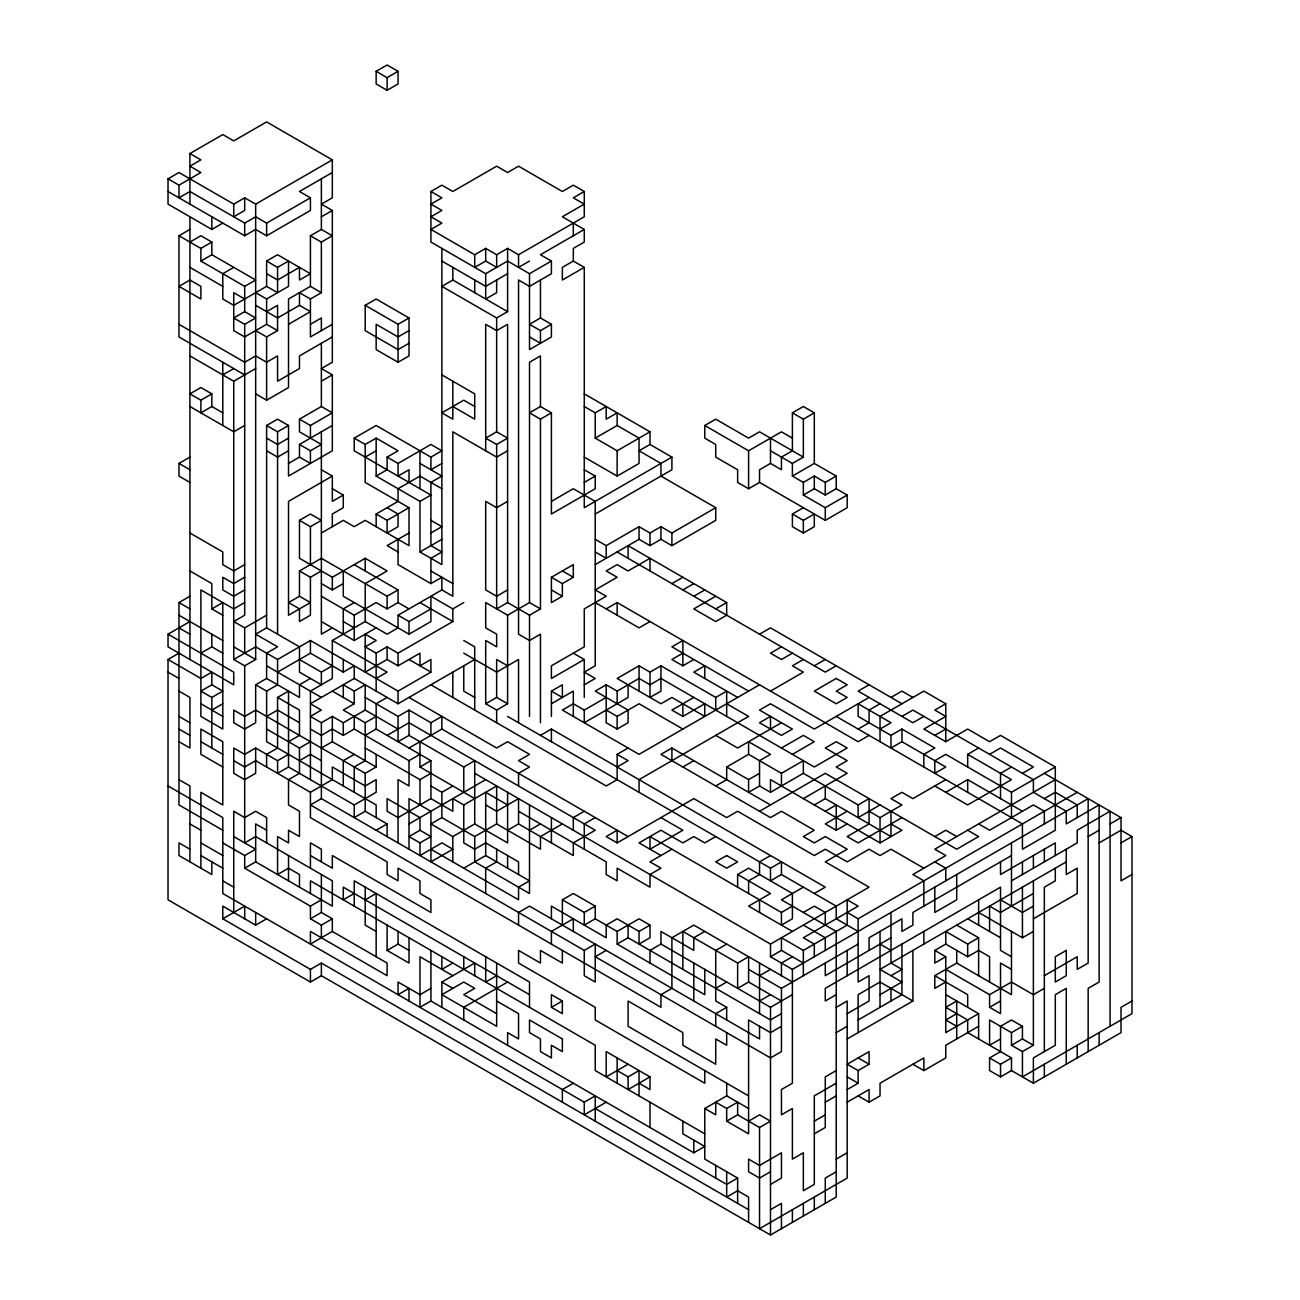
<?xml version="1.0" encoding="UTF-8"?>
<svg xmlns="http://www.w3.org/2000/svg" width="1300" height="1300" viewBox="0 0 1300 1300"><rect width="100%" height="100%" fill="white"/><g stroke="black" fill="none" stroke-linecap="round" stroke-linejoin="round"><path stroke-width="1.5" d="M189.93 204.132L189.93 153.546L222.787 134.566L233.74 140.888L266.614 121.924L332.329 159.868L332.329 197.811L321.376 204.132L332.329 210.454L332.329 362.245L321.376 368.566L332.329 374.887L332.329 450.791L288.519 476.076L288.519 425.49L277.566 419.169L266.614 425.49L266.614 627.867L299.471 646.831L299.471 672.133L321.376 684.791L321.376 672.133L299.471 659.49M222.787 223.113L211.835 229.434L168.025 204.132L168.025 178.831L178.977 172.51L233.74 204.132L244.693 197.811L255.661 204.132L332.329 159.868M168.025 178.831L178.977 185.169L200.882 172.51L189.93 166.189L200.882 159.868L189.93 153.546M376.155 71.321L387.108 65L398.06 71.321L398.06 83.98L387.108 90.301L376.155 83.98L376.155 71.321L387.108 77.642L398.06 71.321M244.693 374.887L178.977 336.944L178.977 235.755L189.93 229.434M189.93 242.076L200.882 235.755L211.835 242.076L211.835 254.735L255.661 280.02L244.693 286.358L200.882 261.056L200.882 248.398L211.835 242.076M178.977 185.169L178.977 197.811L189.93 191.49L244.693 223.113L255.661 216.775L266.614 223.113L310.424 197.811L310.424 210.454L266.614 235.755L255.661 229.434L244.693 235.755L168.025 191.49M332.329 172.51L299.471 191.49L310.424 197.811M200.882 261.056L211.835 254.735M233.74 267.377L222.787 273.699L222.787 299L233.74 305.321L266.614 286.358L277.566 292.679L277.566 267.377L266.614 261.056L266.614 286.358M321.376 216.775L332.329 210.454M266.614 261.056L277.566 254.735L310.424 273.699L299.471 280.02L299.471 267.377L277.566 280.02L266.614 273.699M310.424 235.755L321.376 229.434L332.329 235.755L321.376 242.076L310.424 235.755L310.424 286.358L321.376 292.679L321.376 242.076M277.566 267.377L288.519 261.056L288.519 286.358L266.614 299L255.661 292.679M430.918 191.49L441.87 185.169L452.823 191.49L496.649 166.189L507.601 172.51L518.554 166.189L562.364 191.49L573.316 185.169L584.269 191.49L584.269 216.775L518.554 254.735L507.601 248.398L496.649 254.735L485.696 248.398L474.727 254.735L430.918 229.434L441.87 223.113L430.918 216.775L441.87 210.454L430.918 204.132L441.87 197.811L430.918 191.49L430.918 242.076L485.696 273.699L507.601 261.056L529.506 273.699L551.411 261.056L551.411 273.699L529.506 286.358L518.554 280.02L518.554 634.189L529.506 640.51L540.459 634.189L540.459 722.735M244.693 311.642L233.74 317.98L244.693 324.301L255.661 317.98L244.693 311.642L244.693 286.358M266.614 311.642L277.566 305.321L277.566 330.623L266.614 336.944L255.661 330.623M310.424 286.358L288.519 299L288.519 387.546L266.614 400.189L255.661 393.868M277.566 330.623L266.614 324.301L244.693 336.944L233.74 330.623L233.74 292.679L244.693 299M288.519 324.301L310.424 311.642L299.471 305.321L277.566 317.98L255.661 305.321M299.471 305.321L299.471 292.679L310.424 299L321.376 292.679M222.787 374.887L233.74 368.566M310.424 324.301L321.376 317.98L321.376 330.623M200.882 400.189L211.835 393.868L211.835 406.51L200.882 412.831L200.882 400.189L189.93 393.868L200.882 387.546L211.835 393.868M189.93 355.924L233.74 381.209L255.661 368.566M332.329 324.301L310.424 336.944L310.424 299M409.012 343.265L398.06 349.602L365.202 330.623L365.202 305.321L376.155 299L409.012 317.98L409.012 355.924L398.06 362.245L376.155 349.602L376.155 324.301L398.06 336.944L409.012 330.623M332.329 336.944L299.471 355.924L299.471 368.566L277.566 381.209L277.566 355.924L266.614 362.245L255.661 355.924L244.693 362.245L178.977 324.301M584.269 191.49L573.316 197.811L584.269 204.132L562.364 216.775L584.269 229.434L584.269 242.076L573.316 248.398L573.316 261.056L562.364 267.377L562.364 280.02L584.269 267.377L584.269 507.699L671.905 457.113L671.905 469.755L595.238 514.036M507.601 311.642L452.823 280.02L441.87 286.358L496.649 317.964L507.601 311.642L507.601 248.398M496.649 254.735L496.649 267.377L485.696 261.056L474.727 267.377L474.727 254.735M365.202 305.321L398.06 324.301L409.012 317.98M189.93 482.414L178.977 476.076L178.977 463.434L189.93 457.113M244.693 425.49L233.74 431.811L189.93 406.51M321.376 381.209L332.329 374.887M507.601 273.699L485.696 286.358L441.87 261.056M529.506 261.056L518.554 267.377L518.554 254.735M584.269 229.434L540.459 254.735L551.411 261.056M266.614 425.49L277.566 431.811L288.519 425.49M299.471 419.169L321.376 406.51L332.329 412.831L310.424 425.49L299.471 419.169L299.471 431.811L321.376 444.454L310.424 450.791L299.471 444.454L299.471 457.113L288.519 463.434M288.519 438.132L277.566 444.454L266.614 438.132M288.519 450.791L277.566 457.113L266.614 450.791M299.471 444.454L332.329 425.49M551.411 324.301L540.459 317.964L529.506 324.301L540.459 330.623L551.411 324.301L551.411 336.944L529.506 349.586L529.506 273.699M354.234 438.132L365.202 444.454L376.155 438.132L376.155 476.076L419.965 501.378L430.918 495.056L354.234 450.791L354.234 438.132L376.155 425.49L430.918 457.113L430.918 469.755L441.87 463.434M332.329 526.679L332.329 514.036L343.281 507.699L343.281 495.056L332.329 501.378L332.329 476.076L288.519 501.378L288.519 615.225L310.424 602.566L299.471 596.245L288.519 602.566L299.471 608.887L299.471 621.546L310.424 615.225L310.424 577.265L321.376 570.944M365.202 457.113L376.155 450.791M376.155 476.076L387.108 469.755L387.108 457.113L398.06 450.791L376.155 438.132M299.471 520.358L310.424 514.02L321.376 520.358L310.424 526.679L299.471 520.358L299.471 558.301L332.329 577.265L365.202 558.301L387.108 570.944L365.202 583.602L365.202 621.546L332.329 640.51L332.329 678.454L310.424 691.113L310.424 779.642M387.108 457.113L398.06 463.434L430.918 444.454L441.87 450.791L430.918 457.113M222.787 830.245L178.977 804.944L178.977 602.566L189.93 596.245M244.693 564.622L233.74 570.944L222.787 564.622L222.787 551.98L189.93 533M244.693 577.265L233.74 583.602L222.787 577.265L222.787 589.924L233.74 596.245L244.693 589.924M321.376 533L343.281 520.358L354.234 526.679L365.202 520.358L409.012 545.642L409.012 507.699L365.202 482.414L365.202 444.454M496.649 431.811L485.696 438.132L496.649 444.454L507.601 438.132L496.649 431.811L496.649 317.964M551.411 412.831L540.459 406.51L529.506 412.831L540.459 419.169L551.411 412.831L551.411 514.02L595.238 488.735L595.238 476.076L584.269 469.755M168.025 634.189L233.74 672.133L233.74 684.791L168.025 646.847L168.025 634.189L189.93 621.546M189.93 570.944L211.835 583.602L211.835 608.887L222.787 602.566L222.787 729.056L200.882 716.414L200.882 589.924L233.74 608.887L244.693 602.566M376.155 526.679L376.155 514.036L398.06 501.378L398.06 488.735L419.965 476.076L441.87 488.735M299.471 596.245L299.471 570.944L321.376 558.301L387.108 596.245L398.06 589.924L398.06 602.566L387.108 608.887L376.155 602.566L354.234 615.209L321.376 596.245M376.155 514.036L387.108 520.358L409.012 507.699M507.601 450.791L496.649 457.113L452.823 431.811L452.823 596.245L441.87 589.924L398.06 615.209L398.06 627.867L387.108 634.189L365.202 621.546M803.351 887.169L781.446 899.811L836.225 931.434L836.225 1197.056L770.494 1235L321.376 975.699L310.424 982.036L168.025 899.811L168.025 659.49L178.977 653.169M595.238 412.848L606.19 406.51L606.19 419.169L617.142 412.848L617.142 425.49L595.238 438.132L595.238 412.848L584.269 406.51M200.882 653.169L211.835 646.831L222.787 653.169M244.693 324.301L244.693 615.225L233.74 621.546L244.693 627.867L266.614 615.225M409.012 533L387.108 545.642L398.06 551.98M266.614 627.867L255.661 634.189L277.566 646.831L266.614 653.169L266.614 678.454L299.471 697.434L299.471 684.791L310.424 678.454M321.376 583.602L332.329 589.924L343.281 583.602M430.918 533L441.87 526.679L430.918 520.358M255.661 204.132L255.661 659.49L244.693 665.811L233.74 659.49L255.661 646.831L277.566 659.49L310.424 640.51L398.06 691.113L430.918 672.133L430.918 659.49L419.965 665.811L419.965 653.169L398.06 665.811L387.108 659.49L387.108 646.831L376.155 653.169L365.202 646.831L376.155 640.51L365.202 634.189L365.202 672.133L387.108 659.49M419.965 501.378L419.965 551.98L441.87 539.321M507.601 501.378L496.649 507.699L485.696 501.378L485.696 589.924L496.649 596.245L507.601 589.924M211.835 684.791L200.882 691.113L211.835 697.434L222.787 691.113L211.835 684.791L211.835 672.133L200.882 678.454L168.025 659.49M354.234 602.566L343.281 608.887L343.281 634.189M595.238 438.132L617.142 450.791L650 431.811L650 444.47L671.905 457.113M332.329 627.867L321.376 634.189L321.376 431.811M551.411 501.378L573.316 488.735L595.238 501.378L595.238 665.811L584.269 672.133L595.238 678.454L584.269 684.791M584.269 482.414L595.238 476.076M650 444.47L639.048 450.791L660.952 463.434L660.952 476.076L715.731 507.699L715.731 520.358L671.905 545.642L660.952 539.321L650 545.642L639.048 539.321L595.238 564.622M211.835 710.076L222.787 703.755M376.155 754.358L376.155 767L365.202 773.321L255.661 710.076L244.693 716.414L233.74 710.076L233.74 722.735L244.693 729.056L255.661 722.735L255.661 684.791L266.614 678.454M277.566 672.133L310.424 653.169L310.424 640.51M398.06 539.321L398.06 564.622L430.918 583.602L441.87 577.265L441.87 589.924M584.269 457.113L617.142 476.076L639.048 463.434L639.048 438.132L617.142 425.49M792.399 463.434L792.399 476.076L803.351 482.414L803.351 495.056L814.304 488.735L825.273 495.056L836.225 488.735L847.178 495.056L847.178 507.699L825.273 520.358L759.541 482.414L748.589 488.735L737.636 482.414L737.636 469.755L715.731 457.113L715.731 444.454L704.762 438.132L704.762 425.49L715.731 419.169L748.589 438.132L759.541 431.811L803.351 457.113L792.399 463.434L770.494 450.791M255.661 684.791L266.614 691.113L277.566 684.791L277.566 659.49M321.376 621.546L354.234 640.51L376.155 627.867M266.614 767L266.614 754.358L277.566 748.036L277.566 697.434L288.519 691.113L288.519 767L354.234 804.944L376.155 792.301L376.155 779.642L365.202 785.98L332.329 767L332.329 779.642L310.424 792.301L255.661 760.679L244.693 767L233.74 760.679M321.376 672.133L332.329 665.811M398.06 615.209L409.012 621.546L430.918 608.887M266.614 716.414L277.566 710.076L299.471 722.735M310.424 653.169L343.281 672.133L354.234 665.811L354.234 678.454L310.424 703.755L321.376 710.076L310.424 716.414L321.376 722.735L332.329 716.414L343.281 722.735L365.202 710.076L398.06 729.056M343.281 570.944L343.281 596.245L409.012 634.189L430.918 621.546L430.918 596.245L452.823 608.887L463.775 602.566M759.541 482.414L759.541 469.755L770.494 463.434L781.446 469.755L781.446 457.113L792.399 450.791L792.399 412.848L803.351 406.51L814.304 412.848L814.304 463.434L792.399 476.076M387.108 646.831L398.06 653.169L452.823 621.546L452.823 608.887M704.762 425.49L748.589 450.791L781.446 431.811L792.399 438.132M792.399 412.848L803.351 419.169L814.304 412.848M255.661 748.036L244.693 754.358L233.74 748.036L233.74 773.321L244.693 779.642L255.661 773.321L255.661 748.036L277.566 760.679L288.519 754.358M343.281 697.434L343.281 684.791L354.234 691.113L365.202 684.791L365.202 710.076M376.155 678.454L387.108 672.133L332.329 640.51M540.459 419.169L540.459 608.887L529.506 615.209L507.601 602.566L496.649 608.887L496.649 444.454M551.411 577.265L573.316 564.622L573.316 577.265L562.364 583.602L551.411 577.265L551.411 602.566L562.364 596.245L562.364 583.602M595.238 539.321L606.19 545.642L639.048 526.679L650 533L660.952 526.679L671.905 533L715.731 507.699M288.519 741.699L299.471 735.378L299.471 710.076L277.566 697.434M354.234 691.113L354.234 703.755L343.281 710.076L365.202 722.735L365.202 760.679L354.234 767L354.234 792.301M507.601 615.209L507.601 703.755L496.649 710.076L485.696 703.755L485.696 640.51L496.649 646.831L496.649 634.189L485.696 627.867L485.696 602.566L507.601 615.209L529.506 602.566L540.459 608.887M266.614 729.056L299.471 748.036L310.424 741.699M387.108 697.434L376.155 703.755L376.155 729.056L430.918 760.679L430.918 798.622L452.823 811.265L452.823 798.622L463.775 804.944L496.649 785.98L496.649 823.924L474.727 836.566L474.727 861.867L529.506 893.49L529.506 804.944M288.519 767L277.566 773.321L277.566 760.679M299.471 760.679L310.424 754.358L321.376 760.679M321.376 748.036L332.329 741.699L376.155 767M310.424 729.056L321.376 735.378L332.329 729.056L343.281 735.378L354.234 729.056L409.012 760.679L419.965 754.358M365.202 722.735L376.155 716.414M354.234 678.454L398.06 703.755L474.727 659.49M365.202 735.378L376.155 729.056M365.202 697.434L398.06 716.414L409.012 710.076L430.918 722.735L441.87 716.414L441.87 729.056L409.012 748.02M803.351 482.414L814.304 476.076L825.273 482.414L836.225 476.076L836.225 488.735M354.234 754.358L343.281 760.679L343.281 785.98M387.108 735.378L409.012 722.735L595.238 830.245L573.316 842.888L573.316 855.546L518.554 823.924L507.601 830.245M606.19 608.887L617.142 602.566L858.13 741.699L869.083 735.378M474.727 836.566L441.87 817.602L430.918 823.924L452.823 836.566L474.727 823.924L474.727 760.679L463.775 767L409.012 735.378L398.06 741.699L398.06 716.414M671.905 583.602L682.858 577.265M792.399 514.036L803.351 520.358L814.304 514.036L814.304 526.679L803.351 533L792.399 526.679L792.399 514.036L803.351 507.699M584.269 950.398L584.269 975.699L595.238 982.02L595.238 944.076L584.269 950.398L321.376 798.622L310.424 804.944L660.952 1007.321L660.952 994.679L671.905 988.358L671.905 937.755L693.81 925.112L792.399 982.02M485.696 703.755L496.649 697.434L507.601 703.755M682.858 589.924L693.81 583.602M803.351 495.056L825.273 507.699L847.178 495.056M222.787 842.888L244.693 855.546L255.661 849.225L233.74 836.566M584.269 697.434L584.269 659.49L551.411 678.454L551.411 665.811L584.269 646.831L584.269 608.887L606.19 596.245L595.238 589.924L617.142 577.265L606.19 570.944L617.142 564.622L628.095 570.944L650 558.301L650 570.944M650 621.546L639.048 627.867L595.238 602.566M693.81 596.245L704.762 589.924M244.693 855.546L244.693 868.189L255.661 861.867L332.329 906.133L332.329 880.847L255.661 836.566L244.693 842.888L244.693 665.811M419.965 741.699L419.965 767L430.918 760.679M551.411 691.113L562.364 684.791L562.364 697.434L551.411 691.113L551.411 716.414M715.731 596.245L693.81 608.887L715.731 621.546L726.684 615.225L726.684 602.566L628.095 545.659L628.095 558.301M387.108 836.566L387.108 823.924L365.202 811.265L354.234 817.602L354.234 804.944M365.202 748.02L419.965 779.642L430.918 773.321M551.411 703.755L573.316 691.113L573.316 716.414M715.731 608.887L726.684 602.566M606.19 684.791L595.238 691.113L628.095 710.076L628.095 722.735L617.142 729.056L606.19 722.735L606.19 684.791L617.142 691.113L639.048 678.454L650 684.791L660.952 678.454L814.304 767L847.178 748.02L836.225 741.699L825.273 748.02L847.178 760.679L836.225 767L847.178 773.321L803.351 798.622M726.684 716.414L726.684 691.113L715.731 697.434L660.952 665.811L650 672.133L639.048 665.811L617.142 678.454L660.952 703.755L671.905 697.434L704.762 716.414L704.762 703.755L682.858 716.414L671.905 710.076L693.81 697.434M266.614 918.791L255.661 925.112L222.787 906.133L222.787 918.791L244.693 906.133L244.693 918.791M376.155 830.245L387.108 823.924M430.918 798.622L398.06 817.602L387.108 811.265L387.108 798.622L419.965 817.602L419.965 830.245L430.918 836.566L419.965 842.888L409.012 836.566L419.965 830.245M430.918 785.98L441.87 792.301L452.823 785.98M540.459 735.378L551.411 729.056L825.273 887.169L814.304 893.49M759.541 684.791L639.048 754.358L562.364 710.076L573.316 703.755L584.269 710.076L606.19 697.434M682.858 653.169L671.905 659.49L682.858 665.811L693.81 659.49M409.012 823.924L485.696 779.642M606.19 710.076L617.142 716.414L639.048 703.755L682.858 729.056M759.541 634.189L770.494 627.867L901.94 703.755M244.693 868.189L310.424 906.133L321.376 899.811M310.424 906.133L310.424 918.791L321.376 912.454L332.329 918.791L332.329 931.434L310.424 944.076L310.424 931.434L387.108 975.699L387.108 963.056L332.329 931.434M354.234 893.49L343.281 899.811L343.281 887.169L529.506 994.679M781.446 646.847L770.494 653.169L781.446 659.49L792.399 653.169M310.424 918.791L321.376 925.112L332.329 918.791M365.202 899.811L376.155 893.49L376.155 956.735M430.918 684.791L606.19 785.98L617.142 779.642L617.142 754.358L628.095 748.02M617.142 767L628.095 760.679L617.142 754.358M803.351 659.49L792.399 665.811L803.351 672.133L770.494 691.113M463.775 868.189L485.696 855.546L485.696 792.301L507.601 804.944M529.506 830.245L540.459 823.924M770.494 804.944L671.905 748.02L660.952 754.358L770.494 817.602L781.446 811.265L814.304 830.245L803.351 836.566L814.304 842.888L825.273 836.566L847.178 849.209L825.273 861.867L869.083 887.169L770.494 944.076L474.727 773.321M814.304 665.811L825.273 659.49M222.787 918.791L310.424 969.377L321.376 963.056L748.589 1209.699M562.364 823.924L540.459 836.566L540.459 849.209L496.649 823.924M584.269 811.265L573.316 817.602L573.316 830.245M836.225 665.811L825.273 672.133L617.142 551.98M595.238 817.602L584.269 823.924L584.269 849.209M682.858 767L693.81 760.679M387.108 925.112L387.108 950.414L398.06 944.076L409.012 950.414M781.446 722.735L737.636 748.02L715.731 735.378M726.684 767L748.589 754.358L781.446 773.321L803.351 760.679L803.351 773.321L770.494 792.301L759.541 785.98L748.589 792.301L748.589 779.642L726.684 767L726.684 779.642L715.731 785.98M869.083 684.791L858.13 691.113L912.892 722.735L923.845 716.414M617.142 842.888L617.142 830.245L606.19 836.566L617.142 842.888L693.81 798.622L726.684 817.602L737.636 811.265L814.304 855.546L825.273 849.209L847.178 861.867L869.083 849.209L880.035 855.546L890.987 849.209L923.845 868.189M781.446 748.02L803.351 735.378L814.304 741.699L792.399 754.358M869.083 697.434L814.304 729.056L770.494 703.755L759.541 710.076L792.399 729.056L781.446 735.378L759.541 722.735L770.494 716.414L770.494 729.056M748.589 779.642L759.541 773.321M880.035 703.755L869.083 710.076L869.083 722.735L858.13 729.056M890.987 697.434L901.94 691.113L912.892 697.434M452.823 963.056L441.87 969.377L441.87 956.735M562.364 899.811L573.316 893.49L595.238 906.133L595.238 918.791L584.269 925.112L584.269 912.454L562.364 899.811L562.364 925.112M430.918 988.358L419.965 994.679L398.06 982.036L398.06 994.679L409.012 988.358L409.012 1001M441.87 1007.321L441.87 982.036L474.727 963.056L474.727 975.699M671.905 849.209L650 861.867L660.952 868.189L650 874.51L650 887.169L617.142 868.189L617.142 880.831L606.19 874.51L606.19 861.867L518.554 811.265M880.035 729.056L890.987 722.735L858.13 703.755L858.13 716.414L890.987 735.378L901.94 729.056L934.798 748.02L923.845 754.358L923.845 767M901.94 716.414L912.892 710.076L1033.386 779.642L1033.386 792.301L1066.26 811.265L1066.26 823.924L1099.118 804.944L1099.118 982.036L1088.165 988.358L1088.165 1051.602M430.918 950.414L430.918 1001L419.965 1007.321L419.965 956.735L452.823 975.699M584.269 912.454L595.238 906.133M715.731 836.566L704.762 842.888L693.81 836.566L682.858 842.888L660.952 830.245L639.048 842.888L660.952 855.546M759.541 811.265L825.273 773.321L956.719 849.209L978.624 836.566L967.671 830.245M945.766 741.699L945.766 703.755L934.798 710.076L945.766 716.414L923.845 729.056L945.766 741.699L967.671 729.056L989.576 741.699L1000.529 735.378L1055.307 767L1055.307 830.245L1022.434 849.209L1022.434 823.924L836.225 716.414M1055.307 767L1011.481 792.301L945.766 754.358L934.798 760.679L934.798 773.321L945.766 767L901.94 741.699L890.987 748.02L890.987 735.378M496.649 975.699L485.696 982.036L485.696 956.735M507.601 982.036L463.775 1007.321L463.775 1019.98M814.304 804.944L825.273 798.622L890.987 836.566L890.987 811.265M934.798 735.378L945.766 729.056M595.238 918.791L617.142 931.434L639.048 918.791L650 925.112L650 937.755L639.048 944.076L639.048 931.434L650 925.112M825.273 811.265L836.225 804.944L836.225 830.245L847.178 823.924M606.19 950.398L595.238 956.735L770.494 1057.924L781.446 1051.586L781.446 988.358L858.13 944.076M617.142 931.434L617.142 944.076L628.095 937.755L770.494 1019.964L781.446 1013.642M737.636 887.169L737.636 874.51L748.589 868.189L792.399 893.49L792.399 918.775L781.446 925.112L781.446 912.454L792.399 906.133M770.494 855.546L759.541 861.867L759.541 874.51L748.589 880.831L748.589 893.49M847.178 811.265L825.273 823.924L836.225 830.245M803.351 773.321L858.13 804.944L869.083 798.622L869.083 823.924L847.178 836.566L858.13 842.888L901.94 817.602M507.601 716.414L770.494 868.189L781.446 861.867L781.446 874.51L836.225 906.133L836.225 918.775L858.13 931.434M880.035 804.944L858.13 817.602L858.13 804.944M967.671 767L967.671 754.358L978.624 748.02M551.411 1007.321L562.364 1001L562.364 1013.642L551.411 1007.321L551.411 994.679L562.364 1001M792.399 994.679L770.494 1007.321L660.952 944.076L650 950.398L650 963.056M781.446 874.51L770.494 880.831L770.494 868.189M869.083 811.265L880.035 817.602L901.94 804.944L890.987 798.622L901.94 792.301L912.892 798.622L945.766 779.642M989.576 754.358L1000.529 748.02L1033.386 767L1022.434 773.321M704.762 931.434L693.81 937.755L693.81 950.398L660.952 931.434L660.952 944.076M945.766 792.301L967.671 779.642L1022.434 811.265M770.494 792.301L770.494 779.642L880.035 842.888L901.94 830.245L890.987 823.924M1011.481 767L1000.529 773.321L1000.529 798.622M726.684 944.076L715.731 950.398L715.731 1001L726.684 1007.321L726.684 1019.98M803.351 912.454L814.304 906.133L825.273 912.454L825.273 925.112M934.798 836.566L945.766 830.245L956.719 836.566M737.636 963.056L748.589 956.735L748.589 982.02L737.636 988.358L737.636 963.056L682.858 931.434L682.858 969.377M1055.307 779.642L934.798 849.209L945.766 855.546L912.892 874.51L923.845 880.831L923.845 906.133M715.731 988.358L726.684 982.02M770.494 944.076L770.494 956.735L781.446 950.398L803.351 963.056M1044.339 798.622L1055.307 792.301L1077.212 804.944L1077.212 817.602M573.316 1083.225L562.364 1089.546L562.364 1102.189M759.541 975.699L770.494 969.377M792.399 956.735L781.446 963.056L781.446 975.699M781.446 950.398L781.446 937.755L803.351 950.398L847.178 925.112L847.178 899.811L858.13 906.133L803.351 937.755L814.304 944.076L814.304 956.735M847.178 912.454L858.13 918.775L1077.212 792.301M628.095 1064.245L606.19 1076.888L606.19 1051.602L650 1076.888L650 1089.546L639.048 1083.209M726.684 1007.321L715.731 1013.642L715.731 1026.301M770.494 956.735L792.399 969.377L1088.165 798.622L1088.165 963.056L1077.212 969.377L1077.212 956.735L1044.339 975.699M168.025 785.98L222.787 817.602L222.787 893.49L584.269 1102.189L595.238 1095.868L595.238 1121.169M617.142 1070.566L628.095 1076.888L639.048 1070.566L639.048 1095.868M759.541 1001L770.494 994.679M1011.481 855.546L912.892 912.454L912.892 925.112L901.94 931.434L901.94 918.791L869.083 937.755L869.083 950.398M606.19 1102.189L584.269 1114.831L584.269 1102.189M650 1076.888L628.095 1089.546L628.095 1076.888M890.987 937.755L825.273 975.699L825.273 963.056M1011.481 880.831L1077.212 842.888L1077.212 830.245L1110.07 811.265L1110.07 1026.301M1088.165 836.566L1099.118 830.245M1110.07 823.924L1121.023 817.602L1121.023 880.831L1131.975 874.51M781.446 1026.301L770.494 1032.622L748.589 1019.98L748.589 1133.811L726.684 1121.169L726.684 1108.51L715.731 1102.189L715.731 1114.831L704.762 1108.51L704.762 1159.112L737.636 1178.076L737.636 1203.378M836.225 994.679L825.273 1001L825.273 988.358L1000.529 887.169L1000.529 950.414L1011.481 956.735M1066.26 861.867L880.035 969.377L901.94 982.036L880.035 994.679M1099.118 842.888L1121.023 830.245L1131.975 836.566L1131.975 1013.642L1022.434 1076.888L1022.434 1051.602L1033.386 1045.265L1033.386 880.831M836.225 1007.321L847.178 1001L847.178 1178.076L759.541 1228.679L759.541 1127.49L770.494 1121.169L759.541 1114.831L748.589 1121.169M890.987 975.699L901.94 969.377L890.987 963.056L890.987 912.454M978.624 1038.944L978.624 1013.642L945.766 1032.622L945.766 956.735L934.798 963.056L934.798 950.414L945.766 944.076L945.766 931.434L967.671 944.076L978.624 937.755L978.624 975.699M1033.386 893.49L1000.529 912.454L989.576 906.133L989.576 931.434M1121.023 842.888L1131.975 836.566M847.178 1013.642L869.083 1001L869.083 975.699L858.13 982.02L858.13 918.775M1033.386 906.133L1022.434 912.454L1000.529 899.811M704.762 1108.51L726.684 1095.868L748.589 1108.51M836.225 1032.622L847.178 1026.301M858.13 1019.98L901.94 994.679L901.94 944.076M945.766 982.02L934.798 988.358L934.798 975.699L956.719 963.056L1011.481 994.679L1011.481 931.434M945.766 944.076L967.671 956.735L978.624 950.414L989.576 956.735L989.576 982.036M1033.386 918.791L1077.212 893.49L1077.212 868.189L1066.26 874.51L1066.26 849.209M726.684 1108.51L737.636 1102.189L737.636 1114.831L726.684 1121.169M847.178 1038.944L912.892 1001L912.892 950.414M978.624 912.454L1022.434 937.755L1033.386 931.434M430.918 1001L693.81 1152.791L704.762 1146.454L682.858 1133.811L682.858 1121.169M836.225 1070.566L825.273 1076.888L825.273 1127.49L814.304 1133.811M836.225 1083.209L814.304 1095.868L814.304 1184.398L803.351 1190.735L803.351 1152.791L792.399 1159.112L792.399 1108.51L781.446 1114.831L781.446 1089.546L792.399 1083.209L792.399 969.377M858.13 1070.566L869.083 1064.245L869.083 1051.602L847.178 1064.245L858.13 1070.566L858.13 1083.209L847.178 1089.546M956.719 1013.642L945.766 1019.98L956.719 1026.301M945.766 969.377L989.576 994.679L1011.481 982.036L1033.386 994.679L1044.339 988.358M825.273 1102.189L836.225 1095.868M989.576 994.679L989.576 1007.321L1000.529 1001M814.304 1121.169L825.273 1114.831M847.178 1102.189L869.083 1089.546L869.083 1102.189L880.035 1095.868L880.035 1083.225L923.845 1057.924L923.845 1070.566L912.892 1064.245M978.624 1026.301L945.766 1045.265L945.766 1057.924L923.845 1070.566M737.636 1178.076L726.684 1184.398L595.238 1108.51M770.494 1171.755L759.541 1178.076L748.589 1171.755L748.589 1159.112L759.541 1165.434L781.446 1152.791L781.446 1178.076L770.494 1184.398M1000.529 1038.944L989.576 1045.265L989.576 1019.98L1011.481 1032.622L1022.434 1026.301L1022.434 1038.944L1011.481 1045.265L1011.481 1032.622M1131.975 1001L1121.023 1007.321L1121.023 1032.622L1033.386 1083.225L1011.481 1070.566L1000.529 1076.888L989.576 1070.566L989.576 1057.924L1000.529 1051.602L1000.529 1026.301L1011.481 1019.98L1022.434 1026.301M836.225 1159.112L847.178 1152.791M989.576 1057.924L1000.529 1064.245L1011.481 1057.924L1011.481 1070.566M770.494 1209.699L781.446 1203.378L781.446 1228.679M836.225 1171.755L825.273 1178.076L825.273 1203.378M573.316 261.056L584.269 267.377M814.304 463.434L836.225 476.076M529.506 336.944L540.459 343.265L540.459 330.623M584.269 393.868L650 431.811M441.87 374.887L474.727 393.868L474.727 419.169L452.823 406.51M178.977 235.755L200.882 248.398M474.727 406.51L463.775 400.189L441.87 412.831L452.823 419.169L452.823 381.209M189.93 267.377L222.787 286.358M945.766 703.755L923.845 691.113L880.035 716.414L880.035 741.699M1044.339 773.321L1121.023 817.602M967.671 754.358L1011.481 779.642L967.671 804.944L934.798 785.98M595.238 551.98L606.19 558.301L606.19 545.642M419.965 463.434L441.87 476.076L430.918 482.414L430.918 545.642L441.87 551.98L430.918 558.301L430.918 583.602M562.364 570.944L573.316 577.265M748.589 691.113L671.905 646.847L682.858 640.51L682.858 665.811M978.624 823.924L989.576 830.245L1033.386 804.944L1044.339 811.265L1044.339 823.924M551.411 589.924L562.364 596.245M737.636 697.434L693.81 672.133L704.762 665.811L704.762 678.454M211.835 406.51L222.787 412.831M299.471 457.113L310.424 463.434L310.424 450.791M321.376 469.755L332.329 476.076M387.108 507.699L398.06 514.036L398.06 526.679L387.108 533L387.108 520.358M726.684 703.755L748.589 716.414L639.048 779.642L639.048 792.301M332.329 488.735L343.281 495.056M419.965 551.98L441.87 564.622L441.87 248.398M430.918 570.944L452.823 583.602M573.316 653.169L584.269 659.49M934.798 861.867L945.766 868.189L945.766 880.831M178.977 463.434L189.93 469.755M354.234 564.622L398.06 589.924M419.965 602.566L452.823 621.546M967.671 918.791L1000.529 937.755M398.06 602.566L409.012 608.887M463.775 640.51L474.727 646.831L474.727 710.076M507.601 665.811L496.649 659.49L496.649 697.434M956.719 925.112L978.624 937.755M463.775 653.169L496.649 672.133L518.554 659.49L518.554 722.735M1011.481 969.377L1000.529 963.056L1000.529 1013.642L989.576 1007.321M299.471 570.944L310.424 577.265M934.798 950.414L945.766 956.735M343.281 621.546L354.234 627.867M409.012 659.49L430.918 672.133M474.727 697.434L463.775 691.113L463.775 665.811M660.952 817.602L682.858 830.245L650 849.209L650 836.566L781.446 912.454M880.035 944.076L890.987 950.398M934.798 975.699L967.671 994.679L967.671 1007.321M737.636 874.51L770.494 893.49L748.589 906.133L792.399 931.434M945.766 994.679L978.624 1013.642M1022.434 1038.944L1033.386 1045.265M409.012 697.434L496.649 748.02L507.601 741.699L529.506 754.358L518.554 760.679L529.506 767L518.554 773.321L518.554 785.98M803.351 925.112L825.273 937.755L825.273 950.398M1011.481 1045.265L1022.434 1051.602M441.87 729.056L628.095 836.566M912.892 1001L880.035 982.02L858.13 994.679L858.13 1032.622M1011.481 1057.924L967.671 1032.622L967.671 1019.98L945.766 1007.321L956.719 1001L956.719 1038.944M211.835 608.887L222.787 615.225M178.977 602.566L189.93 608.887M332.329 691.113L354.234 703.755M178.977 615.225L222.787 640.51M233.74 646.831L255.661 659.49M266.614 665.811L321.376 697.434M178.977 627.867L189.93 634.189M419.965 767L474.727 798.622M485.696 804.944L496.649 811.265L518.554 798.622L518.554 823.924M748.589 969.377L781.446 988.358M474.727 823.924L507.601 842.888L507.601 792.301M748.589 982.02L781.446 1001M639.048 931.434L617.142 918.791L606.19 925.112L606.19 937.755L551.411 906.133L551.411 918.791M858.13 1057.924L869.083 1064.245M168.025 672.133L178.977 678.454M485.696 855.546L529.506 880.831L518.554 887.169L518.554 899.811L430.918 849.225M178.977 691.113L189.93 697.434L189.93 748.036L178.977 741.699M200.882 703.755L222.787 716.414M617.142 944.076L704.762 994.679L704.762 969.377M847.178 1076.888L858.13 1083.209M858.13 1095.868L869.083 1102.189M178.977 716.414L189.93 722.735M178.977 729.056L189.93 735.378M200.882 741.699L222.787 754.358M222.787 767L200.882 754.358L200.882 729.056L222.787 741.699L222.787 804.944L200.882 792.301L200.882 868.189M748.589 1095.868L628.095 1026.301L628.095 1001L682.858 1032.622L682.858 1045.265L715.731 1064.245L715.731 1038.944L726.684 1045.265L726.684 1032.622M178.977 779.659L189.93 785.98L189.93 861.867M266.614 830.245L255.661 823.924L255.661 861.867M310.424 855.546L332.329 868.189L332.329 855.546L430.918 912.454L430.918 899.811L419.965 893.49L419.965 880.831L398.06 868.189L398.06 880.831L387.108 874.51L387.108 861.867L310.424 817.602L310.424 792.301M737.636 1114.831L759.541 1127.49M189.93 823.924L200.882 830.245M376.155 931.434L365.202 925.112L365.202 887.169M496.649 1001L518.554 1013.642L518.554 1038.944L507.601 1032.622L507.601 1045.265M200.882 842.888L222.787 855.546M387.108 950.414L409.012 963.056L409.012 937.755M441.87 982.036L452.823 988.358M496.649 1013.642L463.775 994.679L474.727 988.358L463.775 982.036L441.87 994.679L496.649 1026.301L496.649 963.056M704.762 1133.811L595.238 1070.566L595.238 1045.265L310.424 880.847L310.424 893.49M189.93 849.225L178.977 842.888L178.977 855.546L211.835 874.51L211.835 861.867M200.882 855.546L222.787 868.189M222.787 880.847L233.74 887.169M1099.118 1032.622L1099.118 1045.265M1077.212 1045.265L1077.212 1057.924M1066.26 1064.245L1066.26 988.358L1055.307 994.679L1055.307 1045.265L1033.386 1057.924L1033.386 1083.225M1055.307 855.546L1055.307 842.888L1000.529 874.51L1000.529 861.867M1055.307 868.189L1055.307 880.831L1044.339 887.169L1044.339 1051.602M1044.339 849.209L1044.339 861.867M1044.339 1064.245L1044.339 1076.888M1033.386 855.546L1033.386 868.189M1022.434 861.867L1022.434 874.51M1022.434 887.169L1022.434 937.755M1011.481 792.301L1011.481 817.602M1011.481 842.888L1011.481 906.133M1000.529 1064.245L1000.529 1076.888M978.624 899.811L978.624 925.112M967.671 779.642L967.671 792.301M967.671 944.076L967.671 956.735M956.719 874.51L956.719 899.811L934.798 912.454L934.798 887.169M956.719 950.414L956.719 963.056M923.845 931.434L923.845 944.076M901.94 729.056L901.94 741.699M890.987 988.358L890.987 1001M880.035 817.602L880.035 842.888M880.035 931.434L880.035 1007.321M847.178 950.398L847.178 975.699M825.273 482.414L825.273 495.056M825.273 507.699L825.273 520.358M825.273 785.98L825.273 798.622M814.304 476.076L814.304 488.735M814.304 1197.056L814.304 1209.699M803.351 419.169L803.351 457.113M803.351 520.358L803.351 533M803.351 950.398L803.351 975.699M803.351 1203.378L803.351 1216.02M792.399 1209.699L792.399 1222.358M781.446 773.321L781.446 785.98M770.494 438.132L770.494 463.434M770.494 1007.321L770.494 1235M759.541 785.98L759.541 760.679L770.494 754.358L748.589 741.699L748.589 754.358M759.541 899.811L759.541 912.454M759.541 963.056L759.541 1013.642M759.541 1026.301L759.541 1038.944L529.506 906.133L518.554 912.454L518.554 925.112M748.589 450.791L748.589 488.735M748.589 1222.358L748.589 1197.056L737.636 1190.735L726.684 1197.056L726.684 1171.755M726.684 1083.209L726.684 1095.868M715.731 697.434L715.731 710.076M715.731 1165.434L715.731 1178.076M704.762 1070.566L704.762 1083.209L595.238 1019.98L595.238 1007.321L518.554 963.056L518.554 950.414L540.459 963.056L540.459 950.414L562.364 963.056L562.364 950.398M693.81 963.056L693.81 1001M693.81 1140.132L693.81 1152.791M682.858 703.755L682.858 716.414M671.905 533L671.905 545.642M671.905 748.02L671.905 760.679M660.952 526.679L660.952 539.321M660.952 665.811L660.952 691.113L650 697.434L650 672.133M650 533L650 545.642M650 1102.189L650 1127.49M639.048 526.679L639.048 539.321M639.048 665.811L639.048 691.113M628.095 684.791L628.095 697.434L584.269 722.735L584.269 710.076M628.095 925.112L628.095 937.755M617.142 450.791L617.142 476.076M617.142 602.566L617.142 615.225M617.142 691.113L617.142 703.755M617.142 716.414L617.142 729.056M617.142 1057.924L617.142 1083.209M573.316 223.113L573.316 235.755M573.316 931.434L573.316 918.791L551.411 931.434L551.411 944.076M551.411 729.056L551.411 741.699M551.411 817.602L551.411 842.888M540.459 280.02L540.459 317.964M540.459 406.51L540.459 355.924L529.506 362.245L529.506 602.566M529.506 615.209L529.506 716.414M529.506 1007.321L529.506 982.02L354.234 880.831L354.234 906.133M518.554 874.51L518.554 861.867L485.696 842.888L474.727 849.225L463.775 842.888L463.775 804.944M507.601 602.566L507.601 324.301L496.649 330.623L485.696 324.301L485.696 450.791M507.601 855.546L507.601 868.189M496.649 280.02L496.649 292.679L485.696 299L485.696 273.699M496.649 710.076L496.649 722.735M496.649 849.225L496.649 861.867L485.696 868.189L485.696 893.49M485.696 248.398L485.696 261.056M474.727 280.02L474.727 292.679M463.775 767L463.775 792.301M463.775 956.735L463.775 969.377M452.823 267.377L452.823 280.02M452.823 672.133L452.823 697.434M452.823 836.566L452.823 861.867M441.87 792.301L441.87 817.602M430.918 722.735L430.918 735.378M419.965 450.791L419.965 488.735M419.965 779.642L419.965 804.944M419.965 842.888L419.965 855.546L441.87 842.888L452.823 849.225L430.918 861.867L430.918 811.265L409.012 798.622L409.012 849.225M409.012 482.414L409.012 469.755L398.06 476.076L398.06 463.434M409.012 621.546L409.012 634.189M409.012 710.076L409.012 735.378M409.012 760.679L409.012 785.98L398.06 779.642L398.06 842.888M398.06 324.301L398.06 362.245M398.06 653.169L398.06 665.811M398.06 691.113L398.06 703.755M398.06 931.434L398.06 944.076M387.108 77.642L387.108 90.301M387.108 596.245L387.108 608.887M376.155 653.169L376.155 691.113M376.155 817.602L376.155 804.944L266.614 741.699L266.614 691.113M365.202 558.301L365.202 570.944M365.202 773.321L365.202 811.265M354.234 615.209L354.234 640.51M354.234 716.414L354.234 729.056M343.281 659.49L343.281 672.133M343.281 722.735L343.281 735.378M332.329 577.265L332.329 589.924M332.329 716.414L332.329 741.699M321.376 178.831L321.376 229.434M321.376 343.265L321.376 406.51M321.376 722.735L321.376 798.622M321.376 861.867L321.376 849.225L310.424 842.888L310.424 868.189M321.376 874.51L321.376 912.454M321.376 925.112L321.376 937.755M321.376 963.056L321.376 975.699M310.424 425.49L310.424 438.132M310.424 526.679L310.424 564.622M310.424 969.377L310.424 982.036M299.471 748.036L299.471 773.321L288.519 779.642L288.519 804.944L299.471 811.265L299.471 836.566L288.519 830.245L288.519 842.888L277.566 836.566L277.566 874.51L288.519 868.189L299.471 874.51L299.471 887.169M288.519 855.546L288.519 880.847M277.566 431.811L277.566 634.189M266.614 223.113L266.614 235.755M266.614 299L266.614 324.301M266.614 336.944L266.614 400.189M266.614 842.888L266.614 817.602L255.661 811.265L244.693 817.602L233.74 811.265L233.74 912.47M255.661 912.47L255.661 925.112M244.693 197.811L244.693 210.454L233.74 216.775L233.74 204.132M244.693 223.113L244.693 235.755M244.693 627.867L244.693 653.169M233.74 381.209L233.74 659.49M222.787 362.245L222.787 425.49M211.835 216.775L211.835 229.434M211.835 634.189L211.835 646.831M211.835 697.434L211.835 748.036M189.93 216.775L189.93 659.49M189.93 280.02L178.977 286.358L200.882 299L200.882 286.358L189.93 280.02M836.225 678.454L814.304 691.113L836.225 703.755L847.178 697.434L836.225 691.113L847.178 684.791L836.225 678.454M726.684 855.546L715.731 861.867L726.684 868.189L737.636 861.867L726.684 855.546M1066.26 950.414L1055.307 956.735L1055.307 982.02L1066.26 975.699L1066.26 950.414M562.364 1038.944L529.506 1019.98L529.506 1032.622L540.459 1038.944L540.459 1051.602L551.411 1057.924L551.411 1045.265L562.364 1051.602L562.364 1038.944"/></g></svg>
